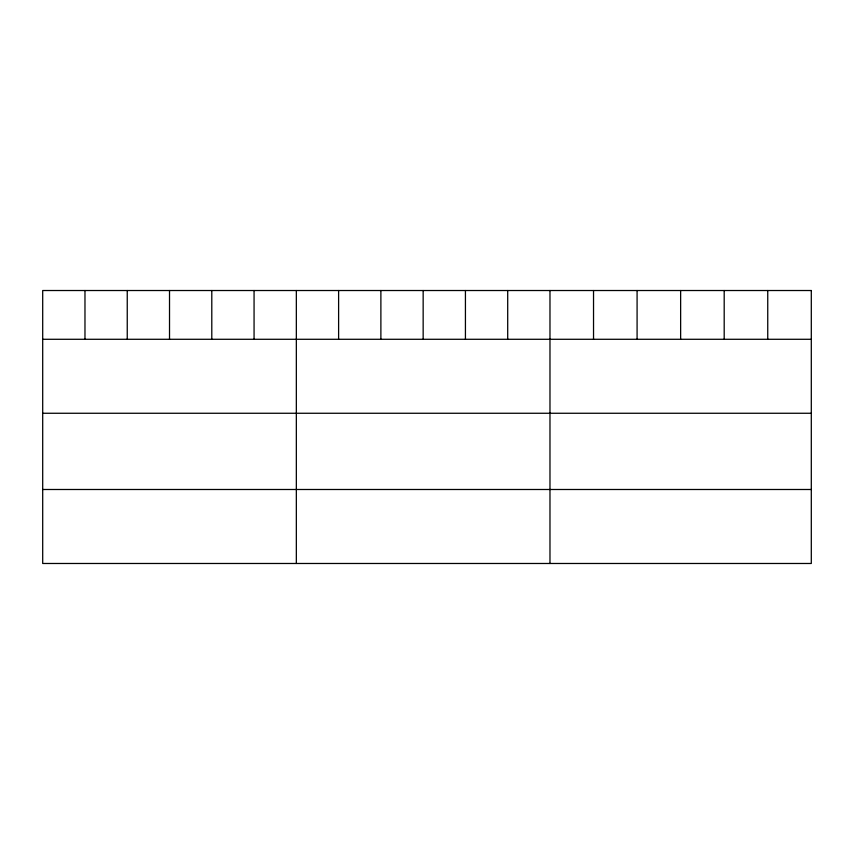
<?xml version="1.0" encoding="UTF-8"?>
<svg xmlns="http://www.w3.org/2000/svg" width="854" height="854" viewBox="0 0 854 854"><rect width="100%" height="100%" fill="white"/><g stroke="black" fill="none" stroke-linecap="round" stroke-linejoin="round"><path stroke-width="1.28" d="M42.7 339.284L811.3 339.284M42.7 413.261L811.3 413.261M42.7 489.491L811.3 489.491M767.746 290.52L767.746 339.284M724.192 290.52L724.192 339.284M680.638 290.52L680.638 339.284M637.084 290.52L637.084 339.284M593.53 290.52L593.53 339.284M549.976 290.52L549.976 563.48M507.703 290.52L507.703 339.284M465.43 290.52L465.43 339.284M423.157 290.52L423.157 339.284M380.884 290.52L380.884 339.284M338.611 290.52L338.611 339.284M296.338 290.52L296.338 563.48M254.065 290.52L254.065 339.284M211.792 290.52L211.792 339.284M169.519 290.52L169.519 339.284M127.246 290.52L127.246 339.284M84.973 290.52L84.973 339.284M811.3 290.52L42.7 290.52L42.7 563.48L811.3 563.48L811.3 290.52"/></g></svg>
